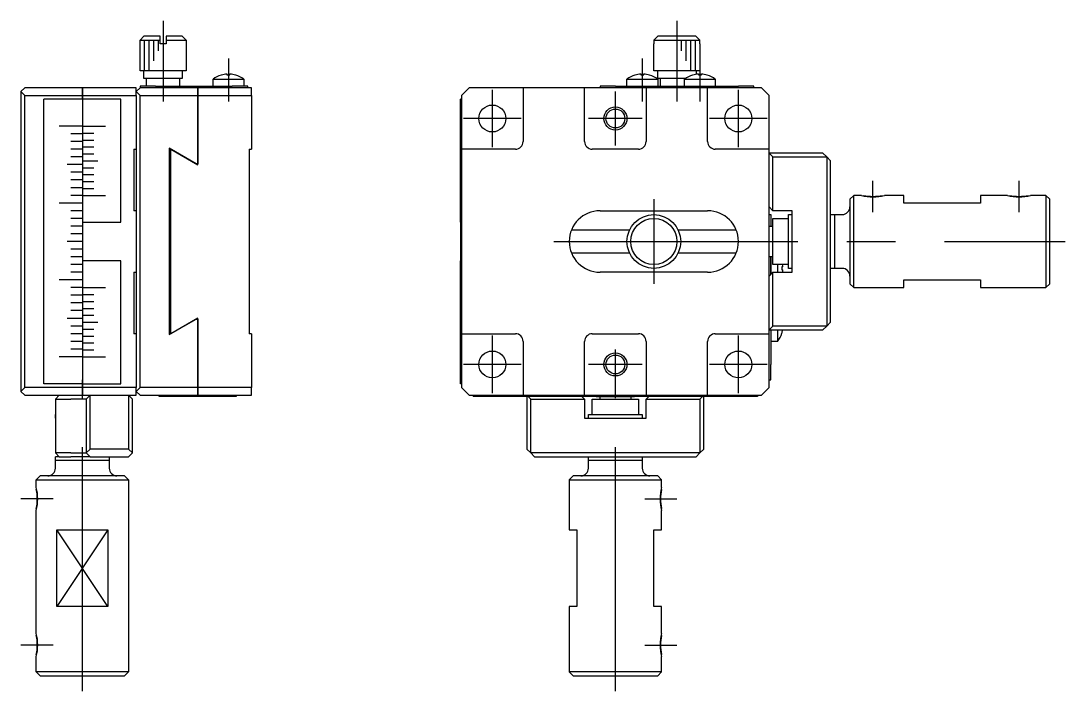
# Model space of a CAD drawing. Extents: x -123 to 202, y -126 to 89.
# Drawn here: x 66.3 to 202.1, y -58.5 to 28.7 of the extents above; entities that cross this region are included whole.
import ezdxf

# ---------------------------------------------------------------- set-up
doc = ezdxf.new("R2010")
doc.units = 0
doc.linetypes.add('CENTER', pattern=[50.8, 31.75, -6.35, 6.35, -6.35])
doc.layers.get('0').update_dxf_attribs({"linetype": 'CONTINUOUS'})
doc.layers.add('CENTER', color=1, linetype='CENTER')

msp = doc.modelspace()

# ---------------------------------------------------------------- linework, layer by layer
at = {"color": 7, "linetype": 'CONTINUOUS'}
for p, q in [((81.75, 26.2), (82.25, 26.7)), ((81.75, 26.2), (84.35, 26.2)), ((81.75, 22.2), (81.75, 26.2)), ((84.35, 26.7), (82.25, 26.7)), ((82.35, 22.2), (82.35, 26.2)), ((82.95, 22.2), (82.95, 26.2)), ((83.55, 23.5), (83.55, 26.2)), ((84.15, 24.8), (84.15, 26.2)), ((84.35, 26.2), (84.35, 26.7)), ((84.35, 25.7), (84.35, 26.2)), ((85.15, 26.7), (85.15, 26.2)), ((87.25, 26.7), (85.15, 26.7)), ((85.15, 26.2), (85.15, 25.7)), ((85.15, 26.2), (87.75, 26.2)), ((87.25, 26.7), (87.75, 26.2)), ((87.75, 26.2), (87.75, 22.2)), ((149.11, 26.7), (148.6, 26.2)), ((148.6, 26.2), (154.55, 26.2)), ((148.6, 26.2), (148.6, 25.7)), ((154.05, 26.7), (149.11, 26.7)), ((152.18, 24.8), (152.18, 26.2)), ((152.78, 23.5), (152.78, 26.2)), ((153.38, 22.2), (153.38, 26.2)), ((153.98, 22.2), (153.98, 26.2)), ((154.55, 26.2), (154.05, 26.7)), ((154.55, 25.7), (154.55, 26.2)), ((85.15, 25.7), (84.35, 25.7)), ((148.58, 22.2), (148.58, 25.7)), ((148.6, 25.7), (148.58, 25.7)), ((154.58, 25.7), (154.55, 25.7)), ((154.58, 25.7), (154.58, 22.2)), ((87.75, 22.2), (81.75, 22.2)), ((82.25, 21.2), (82.25, 22.2)), ((87.25, 22.2), (87.25, 21.2)), ((93.05, 21.79), (93.05, 21.66)), ((93.45, 21.66), (93.45, 21.79)), ((146.88, 21.79), (146.88, 21.66)), ((147.28, 21.66), (147.28, 21.79)), ((154.58, 22.2), (148.58, 22.2)), ((149.08, 21.2), (149.08, 22.2)), ((154.08, 22.2), (154.08, 21.75)), ((154.38, 21.79), (154.38, 21.66)), ((154.78, 21.66), (154.78, 21.79)), ((87.25, 21.2), (82.25, 21.2)), ((82.6, 20.2), (82.6, 21.2)), ((86.9, 21.2), (86.9, 20.2)), ((91.25, 21.1), (95.25, 21.1)), ((91.25, 20.2), (91.25, 21.1)), ((92.3, 21.66), (92.32, 21.66)), ((93.05, 21.66), (93.45, 21.66)), ((94.18, 21.66), (94.2, 21.66)), ((95.25, 21.1), (95.25, 20.2)), ((145.08, 20.2), (145.08, 21.1)), ((145.08, 21.1), (147.08, 21.1)), ((146.13, 21.66), (146.15, 21.66)), ((146.88, 21.66), (147.28, 21.66)), ((147.08, 21.1), (149.08, 21.1)), ((148.01, 21.66), (148.03, 21.66)), ((152.71, 21.2), (149.08, 21.2)), ((149.08, 21.1), (149.08, 20.2)), ((149.43, 20.2), (149.43, 21.2)), ((152.58, 20.2), (152.58, 21.1)), ((152.58, 21.1), (154.58, 21.1)), ((153.63, 21.66), (153.65, 21.66)), ((154.38, 21.66), (154.78, 21.66)), ((154.58, 21.1), (156.58, 21.1)), ((155.51, 21.66), (155.53, 21.66)), ((156.58, 21.1), (156.58, 20.2)), ((66.75, 20), (66.25, 19.5)), ((66.25, 19.5), (66.25, -19.5)), ((66.25, 19.5), (66.75, 19)), ((74.25, 20), (66.75, 20)), ((81.25, 20), (74.25, 20)), ((74.25, 19), (74.25, 20)), ((74.25, 20), (74.25, 19)), ((81.75, 20), (81.25, 19.5)), ((81.25, 19.5), (81.25, 20)), ((81.25, 19.5), (81.75, 19)), ((81.25, 19), (81.25, 19.5)), ((83.75, 20.2), (81.75, 20.2)), ((81.75, 20.2), (81.75, 20)), ((89.25, 20), (81.75, 20)), ((83.75, 20.2), (93.75, 20.2)), ((96.25, 20), (89.25, 20)), ((89.25, 19), (89.25, 20)), ((89.25, 20), (89.25, 19)), ((95.75, 20.2), (93.75, 20.2)), ((95.75, 20), (95.75, 20.2)), ((96.25, 19), (96.25, 20)), ((123.58, 19), (124.58, 20)), ((131.58, 20), (124.58, 20)), ((139.58, 20), (131.58, 20)), ((131.58, 20), (131.58, 13)), ((147.58, 20), (139.58, 20)), ((139.58, 13), (139.58, 20)), ((143.58, 20.2), (141.58, 20.2)), ((141.58, 20.2), (141.58, 20)), ((143.58, 20.2), (159.58, 20.2)), ((155.58, 20), (147.58, 20)), ((147.58, 20), (147.58, 13)), ((162.58, 20), (155.58, 20)), ((155.58, 13), (155.58, 20)), ((161.58, 20.2), (159.58, 20.2)), ((161.58, 20), (161.58, 20.2)), ((162.58, 20), (163.58, 19)), ((66.75, -19), (66.75, 19)), ((66.75, 19), (74.25, 19)), ((69.25, -18.5), (69.25, 18.5)), ((74.25, 18.5), (69.25, 18.5)), ((74.25, 19), (81.25, 19)), ((74.25, 19), (74.25, 18.51)), ((74.25, 18.51), (74.25, 19)), ((79.25, 18.5), (74.25, 18.5)), ((74.25, 18.5), (74.25, 15.01)), ((74.25, 18.5), (74.25, 15.01)), ((79.25, 2.5), (79.25, 18.5)), ((81.25, 19), (81.25, 12)), ((81.75, -19), (81.75, 19)), ((81.75, 19), (89.25, 19)), ((89.25, 19), (96.25, 19)), ((89.25, 19), (89.25, 10.1)), ((89.25, 10.1), (89.25, 19)), ((96.25, 19), (96.25, 12)), ((123.43, 2.5), (123.43, 18.5)), ((123.58, 18.5), (123.43, 18.5)), ((123.58, 19), (123.58, 12)), ((163.58, 12), (163.58, 19)), ((72.25, 15), (71.25, 15)), ((72.75, 15), (72.25, 15)), ((74.25, 15), (72.75, 15)), ((74.25, 15.01), (74.25, 15)), ((74.25, 15.01), (74.25, 15)), ((74.25, 15), (75.75, 15)), ((74.25, 15), (74.25, 14.99)), ((74.25, 15), (74.25, 14.99)), ((74.25, 14.99), (74.25, 14.11)), ((74.25, 14.99), (74.25, 14.1)), ((75.75, 15), (76.25, 15)), ((76.25, 15), (77.25, 15)), ((74.25, 14), (72.75, 14)), ((74.25, 14.11), (74.25, 14.1)), ((74.25, 14.1), (75.75, 14.1)), ((74.25, 14.1), (74.25, 14.09)), ((74.25, 14.1), (74.25, 14.01)), ((74.25, 14.09), (74.25, 14)), ((74.25, 14.01), (74.25, 14)), ((74.25, 14), (74.25, 13.21)), ((74.25, 14), (74.25, 13.99)), ((74.25, 13.99), (74.25, 13.2)), ((74.25, 13), (72.75, 13)), ((74.25, 13.21), (74.25, 13.2)), ((74.25, 13.2), (75.75, 13.2)), ((74.25, 13.2), (74.25, 13.19)), ((74.25, 13.2), (74.25, 13.01)), ((74.25, 13.19), (74.25, 13)), ((74.25, 13.01), (74.25, 13)), ((74.25, 13), (74.25, 12.31)), ((74.25, 13), (74.25, 12.99)), ((74.25, 12.99), (74.25, 12.3)), ((74.25, 12.31), (74.25, 12.3)), ((74.25, 12.3), (75.75, 12.3)), ((74.25, 12.3), (74.25, 12.29)), ((74.25, 12.3), (74.25, 12.01)), ((74.25, 12.29), (74.25, 12)), ((74.25, 12), (72.75, 12)), ((74.25, 11), (72.75, 11)), ((74.25, 12.01), (74.25, 12)), ((74.25, 12), (74.25, 11.41)), ((74.25, 12), (74.25, 11.99)), ((74.25, 11.99), (74.25, 11.4)), ((74.25, 11.41), (74.25, 11.4)), ((74.25, 11.4), (75.75, 11.4)), ((74.25, 11.4), (74.25, 11.01)), ((74.25, 11.4), (74.25, 11.39)), ((74.25, 11.39), (74.25, 11)), ((74.25, 11.01), (74.25, 11)), ((74.25, 11), (74.25, 10.99)), ((74.25, 11), (74.25, 10.51)), ((74.25, 10.99), (74.25, 10.5)), ((80.95, 12), (80.95, 4)), ((80.95, 12), (81.25, 12)), ((81.25, 12), (81.25, 4)), ((85.55, 12.12), (85.55, -12.12)), ((89.05, 10.1), (85.55, 12.12)), ((85.75, -12), (85.75, 12)), ((85.75, 12), (89.25, 9.98)), ((95.95, 12), (95.95, -12)), ((95.95, 12), (96.25, 12)), ((123.58, 12), (123.58, -12)), ((130.58, 12), (123.58, 12)), ((146.58, 12), (140.58, 12)), ((163.58, 12), (156.58, 12)), ((163.58, -12), (163.58, 12)), ((170.58, 11.5), (163.58, 11.5)), ((164.08, 11), (163.58, 11.5)), ((164.08, 4), (164.08, 11)), ((164.08, 11), (171.08, 11)), ((171.08, 11), (170.58, 11.5)), ((171.08, 11), (171.08, -11)), ((171.58, 10.5), (171.08, 11)), ((72.75, 10), (72.25, 10)), ((74.25, 10), (72.75, 10)), ((74.25, 10.51), (74.25, 10.5)), ((74.25, 10.5), (75.75, 10.5)), ((74.25, 10.5), (74.25, 10.49)), ((74.25, 10.5), (74.25, 10.01)), ((74.25, 10.49), (74.25, 10)), ((74.25, 10.01), (74.25, 10)), ((74.25, 10), (74.25, 9.61)), ((74.25, 10), (74.25, 9.99)), ((74.25, 9.99), (74.25, 9.6)), ((74.25, 9.61), (74.25, 9.6)), ((74.25, 9.6), (74.25, 9.01)), ((74.25, 9.6), (75.75, 9.6)), ((74.25, 9.6), (74.25, 9.59)), ((74.25, 9.59), (74.25, 9)), ((75.75, 10.5), (76.25, 10.5)), ((89.25, 10.1), (89.05, 10.1)), ((89.25, 9.98), (89.25, 10.1)), ((171.58, 7), (171.58, 10.5)), ((74.25, 9), (72.75, 9)), ((74.25, 9.01), (74.25, 9)), ((74.25, 9), (74.25, 8.71)), ((74.25, 9), (74.25, 8.99)), ((74.25, 8.99), (74.25, 8.7)), ((74.25, 8.71), (74.25, 8.7)), ((74.25, 8.7), (75.75, 8.7)), ((74.25, 8.7), (74.25, 8.69)), ((74.25, 8.7), (74.25, 8.01)), ((74.25, 8.69), (74.25, 8)), ((74.25, 8), (72.75, 8)), ((74.25, 7), (72.75, 7)), ((74.25, 8.01), (74.25, 8)), ((74.25, 8), (74.25, 7.81)), ((74.25, 8), (74.25, 7.99)), ((74.25, 7.99), (74.25, 7.8)), ((74.25, 7.81), (74.25, 7.8)), ((74.25, 7.8), (74.25, 7.01)), ((74.25, 7.8), (75.75, 7.8)), ((74.25, 7.8), (74.25, 7.79)), ((74.25, 7.79), (74.25, 7)), ((74.25, 7.01), (74.25, 7)), ((74.25, 7), (74.25, 6.91)), ((74.25, 7), (74.25, 6.99)), ((74.25, 6.99), (74.25, 6.9)), ((74.25, 6.91), (74.25, 6.9)), ((74.25, 6.9), (75.75, 6.9)), ((74.25, 6.9), (74.25, 6.89)), ((74.25, 6.9), (74.25, 6.01)), ((74.25, 6.89), (74.25, 6.01)), ((171.58, -7), (171.58, 7)), ((74.25, 6), (72.75, 6)), ((74.25, 6.01), (74.25, 6)), ((74.25, 6.01), (74.25, 6)), ((74.25, 6), (75.75, 6)), ((74.25, 6), (74.25, 5.99)), ((74.25, 6), (74.25, 5.99)), ((74.25, 5.99), (74.25, 5)), ((74.25, 5.99), (74.25, 5.01)), ((75.75, 6), (76.25, 6)), ((76.25, 6), (77.25, 6)), ((174.08, 5.5), (174.58, 6)), ((174.08, 5.5), (174.08, -5.5)), ((174.58, -6), (174.58, 6)), ((175.58, 6), (174.58, 6)), ((181.08, 6), (178.58, 6)), ((181.08, 5), (181.08, 6)), ((194.58, 6), (191.08, 6)), ((191.08, 6), (191.08, 5)), ((199.58, 6), (197.58, 6)), ((199.58, 6), (199.58, -6)), ((199.58, 6), (200.08, 5.5)), ((200.08, -5.5), (200.08, 5.5)), ((72.25, 5), (71.25, 5)), ((72.75, 5), (72.25, 5)), ((74.25, 5), (72.75, 5)), ((74.25, 5.01), (74.25, 5)), ((74.25, 5), (74.25, 4)), ((74.25, 5), (74.25, 4.99)), ((74.25, 4.99), (74.25, 4.01)), ((164.08, 4), (163.58, 4.5)), ((191.08, 5), (181.08, 5)), ((74.25, 4), (72.75, 4)), ((74.25, 3), (72.75, 3)), ((74.25, 4.01), (74.25, 4)), ((74.25, 4), (74.25, 3)), ((74.25, 4), (74.25, 3.99)), ((74.25, 3.99), (74.25, 3.01)), ((74.25, 3.01), (74.25, 3)), ((74.25, 3), (74.25, 2.99)), ((74.25, 3), (74.25, 2.5)), ((74.25, 2.99), (74.25, 2.5)), ((81.25, 4), (80.95, 4)), ((81.25, 4), (81.25, -4)), ((85.55, 3.5), (85.75, 3.5)), ((141.58, 4), (155.58, 4)), ((163.58, 3.5), (163.78, 3.5)), ((163.78, 3.5), (163.78, 2)), ((166.58, 4), (164.08, 4)), ((164.08, -3), (164.08, 3)), ((164.08, 3), (166.08, 3)), ((166.08, 3), (166.08, 3.5)), ((166.08, 0), (166.08, 3.5)), ((166.08, 3.5), (166.58, 3.5)), ((166.58, -4), (166.58, 4)), ((171.58, 3.5), (172.08, 3.5)), ((172.08, 3.5), (172.08, -3.5)), ((172.08, 3.5), (172.08, -3.5)), ((172.08, 3.5), (173.08, 3.5)), ((74.25, 2), (72.75, 2)), ((74.25, 2.5), (79.25, 2.5)), ((74.25, 2.5), (74.25, 2.49)), ((74.25, 2.49), (74.25, 2)), ((74.25, 2), (74.25, 1)), ((123.58, 2.5), (123.43, 2.5)), ((123.43, 2.49), (123.43, 2)), ((123.43, 2), (123.43, 1)), ((137.87, 1.5), (145.42, 1.5)), ((151.74, 1.5), (159.29, 1.5)), ((151.74, 1.5), (151.74, 1.5)), ((151.74, 1.5), (151.74, 1.5)), ((163.58, 2), (164.08, 2)), ((72.75, 0), (72.25, 0)), ((74.25, 1), (72.75, 1)), ((74.25, 0), (72.75, 0)), ((74.25, 1), (74.25, 0)), ((74.25, 0), (74.25, -1)), ((123.43, 1), (123.43, 0)), ((123.43, 0), (123.43, -1)), ((166.08, -3.5), (166.08, 0)), ((74.25, -1), (72.75, -1)), ((74.25, -1), (74.25, -2)), ((123.43, -1), (123.43, -2)), ((74.25, -2), (72.75, -2)), ((74.25, -2), (74.25, -2.49)), ((74.25, -2.49), (74.25, -2.5)), ((79.25, -2.5), (74.25, -2.5)), ((74.25, -2.5), (74.25, -3)), ((74.25, -2.5), (74.25, -2.99)), ((79.25, -18.5), (79.25, -2.5)), ((123.43, -2), (123.43, -2.49)), ((123.43, -18.5), (123.43, -2.5)), ((123.58, -2.5), (123.43, -2.5)), ((145.42, -1.5), (137.87, -1.5)), ((159.29, -1.5), (151.74, -1.5)), ((151.74, -1.5), (151.74, -1.5)), ((164.08, -2), (163.58, -2)), ((163.78, -2), (163.78, -4.3)), ((163.78, -4.3), (163.78, -2)), ((74.25, -3), (72.75, -3)), ((74.25, -4), (72.75, -4)), ((74.25, -2.99), (74.25, -3)), ((74.25, -3), (74.25, -4)), ((74.25, -3), (74.25, -3.01)), ((74.25, -3.01), (74.25, -3.99)), ((74.25, -3.99), (74.25, -4)), ((74.25, -4), (74.25, -5)), ((74.25, -4), (74.25, -4.01)), ((74.25, -4.01), (74.25, -4.99)), ((80.95, -4), (80.95, -12)), ((80.95, -4), (81.25, -4)), ((81.25, -4), (81.25, -12)), ((85.75, -3.5), (85.55, -3.5)), ((155.58, -4), (141.58, -4)), ((163.58, -4.5), (164.08, -4)), ((166.08, -3), (164.08, -3)), ((164.08, -11), (164.08, -4)), ((164.08, -4), (166.58, -4)), ((164.68, -3), (164.68, -3.5)), ((164.68, -3.5), (164.68, -4)), ((165.37, -3.3), (165.23, -3.3)), ((165.23, -3.3), (165.23, -3.7)), ((165.23, -3.7), (165.37, -3.7)), ((166.08, -3.5), (166.08, -3)), ((166.58, -3.5), (166.08, -3.5)), ((172.08, -3.5), (171.58, -3.5)), ((173.08, -3.5), (172.08, -3.5)), ((72.25, -5), (71.25, -5)), ((72.75, -5), (72.25, -5)), ((74.25, -5), (72.75, -5)), ((74.25, -4.99), (74.25, -5)), ((74.25, -5), (74.25, -5.01)), ((74.25, -5), (74.25, -5.99)), ((74.25, -5.01), (74.25, -5.99)), ((181.08, -5), (191.08, -5)), ((181.08, -6), (181.08, -5)), ((191.08, -5), (191.08, -6)), ((74.25, -6), (72.75, -6)), ((74.25, -5.99), (74.25, -6)), ((74.25, -5.99), (74.25, -6)), ((74.25, -6), (75.75, -6)), ((74.25, -6), (74.25, -6.01)), ((74.25, -6), (74.25, -6.01)), ((74.25, -6.01), (74.25, -6.89)), ((74.25, -6.01), (74.25, -6.9)), ((75.75, -6), (76.25, -6)), ((76.25, -6), (77.25, -6)), ((174.58, -6), (174.08, -5.5)), ((174.58, -6), (181.08, -6)), ((191.08, -6), (199.58, -6)), ((200.08, -5.5), (199.58, -6)), ((74.25, -7), (72.75, -7)), ((74.25, -8), (72.75, -8)), ((74.25, -6.89), (74.25, -6.9)), ((74.25, -6.9), (75.75, -6.9)), ((74.25, -6.9), (74.25, -6.91)), ((74.25, -6.9), (74.25, -6.99)), ((74.25, -6.91), (74.25, -7)), ((74.25, -6.99), (74.25, -7)), ((74.25, -7), (74.25, -7.79)), ((74.25, -7), (74.25, -7.01)), ((74.25, -7.01), (74.25, -7.8)), ((74.25, -7.79), (74.25, -7.8)), ((74.25, -7.8), (75.75, -7.8)), ((74.25, -7.8), (74.25, -7.81)), ((74.25, -7.8), (74.25, -7.99)), ((74.25, -7.81), (74.25, -8)), ((74.25, -7.99), (74.25, -8)), ((74.25, -8), (74.25, -8.69)), ((74.25, -8), (74.25, -8.01)), ((74.25, -8.01), (74.25, -8.7)), ((171.58, -10.5), (171.58, -7)), ((74.25, -9), (72.75, -9)), ((74.25, -8.69), (74.25, -8.7)), ((74.25, -8.7), (75.75, -8.7)), ((74.25, -8.7), (74.25, -8.71)), ((74.25, -8.7), (74.25, -8.99)), ((74.25, -8.71), (74.25, -9)), ((74.25, -8.99), (74.25, -9)), ((74.25, -9), (74.25, -9.59)), ((74.25, -9), (74.25, -9.01)), ((74.25, -9.01), (74.25, -9.6)), ((72.75, -10), (72.25, -10)), ((74.25, -10), (72.75, -10)), ((74.25, -9.59), (74.25, -9.6)), ((74.25, -9.6), (75.75, -9.6)), ((74.25, -9.6), (74.25, -9.61)), ((74.25, -9.6), (74.25, -9.99)), ((74.25, -9.61), (74.25, -10)), ((74.25, -9.99), (74.25, -10)), ((74.25, -10), (74.25, -10.49)), ((74.25, -10), (74.25, -10.01)), ((74.25, -10.01), (74.25, -10.5)), ((74.25, -10.49), (74.25, -10.5)), ((74.25, -10.5), (75.75, -10.5)), ((74.25, -10.5), (74.25, -10.51)), ((74.25, -10.5), (74.25, -10.99)), ((74.25, -10.51), (74.25, -11)), ((75.75, -10.5), (76.25, -10.5)), ((85.55, -12.12), (89.05, -10.1)), ((89.25, -9.98), (85.75, -12)), ((89.05, -10.1), (89.25, -10.1)), ((89.25, -10.1), (89.25, -9.98)), ((89.25, -10.1), (89.25, -19)), ((89.25, -19), (89.25, -10.1)), ((171.08, -11), (171.58, -10.5)), ((74.25, -11), (72.75, -11)), ((74.25, -12), (72.75, -12)), ((74.25, -10.99), (74.25, -11)), ((74.25, -11), (74.25, -11.39)), ((74.25, -11), (74.25, -11.01)), ((74.25, -11.01), (74.25, -11.4)), ((74.25, -11.39), (74.25, -11.4)), ((74.25, -11.4), (75.75, -11.4)), ((74.25, -11.4), (74.25, -11.41)), ((74.25, -11.4), (74.25, -11.99)), ((74.25, -11.41), (74.25, -12)), ((74.25, -11.99), (74.25, -12)), ((74.25, -12), (74.25, -12.29)), ((74.25, -12), (74.25, -12.01)), ((74.25, -12.01), (74.25, -12.3)), ((81.25, -12), (80.95, -12)), ((81.25, -12), (81.25, -19)), ((96.25, -12), (95.95, -12)), ((96.25, -12), (96.25, -19)), ((123.58, -12), (130.58, -12)), ((123.58, -12), (123.58, -19)), ((140.58, -12), (146.58, -12)), ((156.58, -12), (163.58, -12)), ((163.58, -11.5), (164.08, -11)), ((163.58, -11.5), (170.58, -11.5)), ((163.58, -19), (163.58, -12)), ((163.78, -11.5), (163.78, -16)), ((171.08, -11), (164.08, -11)), ((164.68, -11.5), (164.68, -13)), ((165.23, -11.93), (165.23, -11.95)), ((170.58, -11.5), (171.08, -11)), ((74.25, -13), (72.75, -13)), ((74.25, -12.29), (74.25, -12.3)), ((74.25, -12.3), (75.75, -12.3)), ((74.25, -12.3), (74.25, -12.99)), ((74.25, -12.3), (74.25, -12.31)), ((74.25, -12.31), (74.25, -13)), ((74.25, -12.99), (74.25, -13)), ((74.25, -13), (74.25, -13.19)), ((74.25, -13), (74.25, -13.01)), ((74.25, -13.01), (74.25, -13.2)), ((74.25, -13.19), (74.25, -13.2)), ((74.25, -13.2), (74.25, -13.99)), ((74.25, -13.2), (75.75, -13.2)), ((74.25, -13.2), (74.25, -13.21)), ((74.25, -13.21), (74.25, -14)), ((131.58, -13), (131.58, -20)), ((139.58, -20), (139.58, -13)), ((147.58, -13), (147.58, -20)), ((155.58, -20), (155.58, -13)), ((164.68, -13), (163.78, -13)), ((74.25, -14), (72.75, -14)), ((74.25, -13.99), (74.25, -14)), ((74.25, -14), (74.25, -14.09)), ((74.25, -14), (74.25, -14.01)), ((74.25, -14.01), (74.25, -14.1)), ((74.25, -14.09), (74.25, -14.1)), ((74.25, -14.1), (75.75, -14.1)), ((74.25, -14.1), (74.25, -14.11)), ((74.25, -14.1), (74.25, -14.99)), ((74.25, -14.11), (74.25, -14.99)), ((72.25, -15), (71.25, -15)), ((72.75, -15), (72.25, -15)), ((74.25, -15), (72.75, -15)), ((74.25, -14.99), (74.25, -15)), ((74.25, -14.99), (74.25, -15)), ((74.25, -15), (75.75, -15)), ((74.25, -15), (74.25, -15.01)), ((74.25, -15), (74.25, -15.01)), ((74.25, -15.01), (74.25, -18.5)), ((74.25, -15.01), (74.25, -18.5)), ((75.75, -15), (76.25, -15)), ((76.25, -15), (77.25, -15)), ((163.78, -18), (163.78, -16)), ((66.75, -19), (66.25, -19.5)), ((74.25, -19), (66.75, -19)), ((74.25, -18.5), (69.25, -18.5)), ((74.25, -18.5), (79.25, -18.5)), ((74.25, -18.51), (74.25, -19)), ((74.25, -19), (74.25, -18.51)), ((81.25, -19), (74.25, -19)), ((74.25, -20), (74.25, -19)), ((74.25, -19), (74.25, -20)), ((81.75, -19), (81.25, -19.5)), ((81.25, -19.5), (81.25, -19)), ((89.25, -19), (81.75, -19)), ((96.25, -19), (89.25, -19)), ((89.25, -20), (89.25, -19)), ((89.25, -19), (89.25, -20)), ((96.25, -20), (96.25, -19)), ((123.58, -18.5), (123.43, -18.5)), ((124.58, -20), (123.58, -19)), ((163.58, -19), (162.58, -20)), ((163.58, -18), (163.78, -18)), ((66.25, -19.5), (66.75, -20)), ((66.75, -20), (74.25, -20)), ((71.25, -20), (70.75, -20.5)), ((74.25, -20), (81.25, -20)), ((74.75, -20.5), (75.25, -20)), ((75.25, -27), (75.25, -20)), ((80.25, -20), (80.25, -27)), ((80.25, -20), (80.75, -20.5)), ((81.25, -19.5), (81.75, -20)), ((81.25, -20), (81.25, -19.5)), ((81.75, -20), (89.25, -20)), ((84.25, -20.15), (84.25, -20)), ((89.25, -20.15), (84.25, -20.15)), ((89.25, -20), (96.25, -20)), ((89.25, -20), (89.25, -20.15)), ((89.25, -20), (89.25, -20.15)), ((94.25, -20.15), (89.25, -20.15)), ((94.25, -20), (94.25, -20.15)), ((124.58, -20), (131.58, -20)), ((125.08, -20), (125.08, -20.15)), ((141.08, -20.15), (125.08, -20.15)), ((131.58, -20), (139.58, -20)), ((132.08, -20.15), (132.08, -27)), ((132.23, -20.15), (132.58, -20.5)), ((139.23, -20.15), (139.58, -20.5)), ((139.58, -20), (147.58, -20)), ((141.08, -20), (141.08, -20.15)), ((141.09, -20.15), (141.58, -20.15)), ((141.58, -20.15), (142.58, -20.15)), ((141.58, -20.5), (141.58, -20.15)), ((142.58, -20.15), (143.58, -20.15)), ((143.58, -20.15), (144.58, -20.15)), ((144.58, -20.15), (145.58, -20.15)), ((145.58, -20.15), (145.58, -20.5)), ((145.58, -20.15), (146.07, -20.15)), ((146.08, -20), (146.08, -20.15)), ((162.08, -20.15), (146.08, -20.15)), ((147.58, -20), (155.58, -20)), ((147.58, -20.5), (147.93, -20.15)), ((154.58, -20.5), (154.93, -20.15)), ((155.08, -27), (155.08, -20.15)), ((155.58, -20), (162.58, -20)), ((162.08, -20), (162.08, -20.15)), ((70.75, -20.5), (70.75, -27.5)), ((70.75, -20.5), (70.75, -22.5)), ((70.75, -20.5), (72.25, -20.5)), ((72.25, -20.5), (72.75, -20.5)), ((74.75, -20.5), (72.75, -20.5)), ((74.75, -20.5), (74.75, -27.5)), ((80.75, -27.5), (80.75, -20.5)), ((132.58, -27.5), (132.58, -20.5)), ((132.58, -20.5), (139.58, -20.5)), ((139.58, -20.5), (139.58, -23)), ((140.58, -20.5), (146.58, -20.5)), ((140.58, -22.5), (140.58, -20.5)), ((146.58, -20.5), (146.58, -22.5)), ((147.58, -20.5), (154.58, -20.5)), ((147.58, -23), (147.58, -20.5)), ((154.58, -20.5), (154.58, -27.5)), ((70.75, -23), (70.75, -22.5)), ((70.75, -22.5), (70.75, -23)), ((139.58, -23), (147.58, -23)), ((140.08, -22.5), (143.58, -22.5)), ((140.08, -23), (140.08, -22.5)), ((140.08, -22.5), (140.58, -22.5)), ((143.58, -22.5), (147.08, -22.5)), ((146.58, -22.5), (147.08, -22.5)), ((147.08, -22.5), (147.08, -23)), ((74.75, -27.5), (75.25, -27)), ((80.25, -27), (75.25, -27)), ((80.25, -27), (80.75, -27.5)), ((132.08, -27), (132.58, -27.5)), ((154.58, -27.5), (155.08, -27)), ((72.25, -27.5), (70.75, -27.5)), ((70.75, -27.5), (71.25, -28)), ((70.75, -28.5), (70.75, -28)), ((71.25, -28), (70.75, -28)), ((77.75, -28.5), (70.75, -28.5)), ((74.25, -28.5), (70.75, -28.5)), ((70.75, -29.5), (70.75, -28.5)), ((71.25, -28), (72.25, -28)), ((72.75, -27.5), (72.25, -27.5)), ((72.25, -28), (72.75, -28)), ((72.75, -27.5), (74.75, -27.5)), ((75.25, -28), (72.75, -28)), ((77.75, -28.5), (74.25, -28.5)), ((75.25, -28), (74.75, -27.5)), ((75.25, -28), (80.25, -28)), ((77.75, -28), (77.75, -28.5)), ((77.75, -28.5), (77.75, -29.5)), ((80.75, -27.5), (80.25, -28)), ((154.58, -27.5), (132.58, -27.5)), ((132.58, -27.5), (133.08, -28)), ((133.08, -28), (136.58, -28)), ((136.58, -28), (150.58, -28)), ((140.08, -28.5), (140.08, -28)), ((143.58, -28.5), (140.08, -28.5)), ((147.08, -28.5), (140.08, -28.5)), ((140.08, -29.5), (140.08, -28.5)), ((147.08, -28.5), (143.58, -28.5)), ((147.08, -28), (147.08, -28.5)), ((147.08, -28.5), (147.08, -29.5)), ((150.58, -28), (154.08, -28)), ((154.08, -28), (154.58, -27.5)), ((68.25, -31), (68.75, -30.5)), ((68.25, -31), (74.25, -31)), ((68.25, -32), (68.25, -31)), ((74.25, -30.5), (68.75, -30.5)), ((79.75, -30.5), (74.25, -30.5)), ((74.25, -31), (80.25, -31)), ((79.75, -30.5), (80.25, -31)), ((80.25, -31), (80.25, -56)), ((137.58, -31), (138.08, -30.5)), ((137.58, -31), (137.58, -37.5)), ((137.58, -31), (149.58, -31)), ((149.08, -30.5), (138.08, -30.5)), ((149.08, -30.5), (149.58, -31)), ((149.58, -32), (149.58, -31)), ((68.25, -51), (68.25, -35)), ((149.58, -37.5), (149.58, -35)), ((70.93, -37.5), (77.57, -37.5)), ((70.93, -47.5), (70.93, -37.5)), ((77.57, -37.5), (77.57, -47.5)), ((137.58, -37.5), (138.58, -37.5)), ((138.58, -37.5), (138.58, -47.5)), ((148.58, -47.5), (148.58, -37.5)), ((148.58, -37.5), (149.58, -37.5)), ((77.57, -47.5), (70.93, -47.5)), ((137.58, -47.5), (137.58, -56)), ((138.58, -47.5), (137.58, -47.5)), ((149.58, -47.5), (148.58, -47.5)), ((149.58, -51), (149.58, -47.5)), ((68.25, -56), (68.25, -54)), ((149.58, -56), (149.58, -54)), ((74.25, -56), (68.25, -56)), ((68.75, -56.5), (68.25, -56)), ((68.75, -56.5), (74.25, -56.5)), ((80.25, -56), (74.25, -56)), ((74.25, -56.5), (79.75, -56.5)), ((80.25, -56), (79.75, -56.5)), ((149.58, -56), (137.58, -56)), ((138.08, -56.5), (137.58, -56)), ((138.08, -56.5), (149.08, -56.5)), ((149.58, -56), (149.08, -56.5))]:
    msp.add_line(p, q, dxfattribs=at)
at = {"color": 6, "linetype": 'CONTINUOUS'}
msp.add_line((163.78, -2), (163.78, -4.3), dxfattribs=at)
at = {"color": 3, "linetype": 'CONTINUOUS'}
for p, q in [((77.57, -47.5), (70.93, -37.5)), ((77.57, -37.5), (70.93, -47.5))]:
    msp.add_line(p, q, dxfattribs=at)
at = {"color": 7, "linetype": 'CONTINUOUS'}
for centre, radius in [((127.58, 16), 1.75), ((159.58, 16), 1.75), ((143.58, 16), 1.23), ((148.58, 0), 3.5), ((148.58, 0), 3), ((127.58, -16), 1.75), ((143.58, -16), 1.23), ((159.58, -16), 1.75)]:
    msp.add_circle(centre, radius, dxfattribs=at)
at = {"color": 3, "linetype": 'CONTINUOUS'}
for centre in [(143.58, 16), (143.58, -16)]:
    msp.add_circle(centre, 1.5, dxfattribs=at)
at = {"color": 7, "linetype": 'CONTINUOUS'}
for centre, radius, start, end in [((93.25, 18.6), 3.19, 93.5904, 106.9053), ((93.25, 18.6), 3.19, 73.0947, 86.4096), ((147.08, 18.6), 3.19, 93.5904, 106.9053), ((147.08, 18.6), 3.19, 73.0947, 86.4096), ((154.58, 18.6), 3.19, 93.5904, 106.9053), ((154.58, 18.6), 3.19, 73.0947, 86.4096), ((93.25, 18.6), 3.2, 107.27, 128.6822), ((93.25, 18.6), 3.2, 51.3178, 72.73), ((147.08, 18.6), 3.2, 107.27, 128.6822), ((147.08, 18.6), 3.2, 51.3178, 72.73), ((154.58, 18.6), 3.2, 107.27, 128.6822), ((154.58, 18.6), 3.2, 51.3178, 72.73), ((130.58, 13), 1, 270, 0), ((140.58, 13), 1, 180, 270), ((146.58, 13), 1, 270, 0), ((156.58, 13), 1, 180, 270), ((177.08, 11.87), 6, 257.976, 282.024), ((196.08, 11.87), 6, 257.976, 282.024), ((89.25, 0), 6, 125.6853, 128.0731), ((89.25, 0), 5.5, 129.5212, 132.2779), ((173.08, 4.5), 1, 270, 0), ((141.58, 0), 4, 90, 270), ((155.58, 0), 4, 270, 90), ((89.25, 0), 5.5, 227.7221, 230.4788), ((162.18, -3.5), 3.19, 3.5904, 9.0071), ((162.18, -3.5), 3.19, 350.9929, 356.4096), ((173.08, -4.5), 1, 0, 90), ((89.25, 0), 6, 231.9269, 234.3147), ((130.58, -13), 1, 0, 90), ((140.58, -13), 1, 90, 180), ((146.58, -13), 1, 0, 90), ((156.58, -13), 1, 90, 180), ((162.18, -11), 3.2, 321.3178, 342.73), ((162.18, -11), 3.19, 343.0947, 350.9929), ((69.75, -29.5), 1, 270, 0), ((78.75, -29.5), 1, 180, 270), ((139.08, -29.5), 1, 270, 0), ((148.08, -29.5), 1, 180, 270), ((62.58, -33.5), 5.81, 347.7747, 12.2253), ((155.25, -33.5), 5.81, 167.7747, 192.2253), ((62.58, -52.5), 5.81, 347.7747, 12.2253), ((155.25, -52.5), 5.81, 167.7747, 192.2253)]:
    msp.add_arc(centre, radius, start, end, dxfattribs=at)
at = {"color": 3, "linetype": 'CONTINUOUS'}
for centre, radius, start, end in [((177.08, 11.88), 6.07, 255.6813, 284.3187), ((196.08, 11.88), 6.07, 255.6813, 284.3187), ((62.3, -33.5), 6.14, 345.8629, 14.1371), ((155.53, -33.5), 6.14, 165.8629, 194.1371), ((62.3, -52.5), 6.14, 345.8629, 14.1371), ((155.53, -52.5), 6.14, 165.8629, 194.1371)]:
    msp.add_arc(centre, radius, start, end, dxfattribs=at)
at = {"layer": 'CENTER', "color": 1, "linetype": 'CENTER'}
for p, q in [((84.75, 28.7), (84.75, 18.2)), ((151.58, 28.7), (151.58, 18.2)), ((93.25, 23.79), (93.25, 18.2)), ((147.08, 23.79), (147.08, 18.2)), ((154.58, 23.79), (154.58, 18.2)), ((127.58, 12.25), (127.58, 19.75)), ((143.58, 12.5), (143.58, 19.5)), ((159.58, 12.25), (159.58, 19.75)), ((131.33, 16), (123.83, 16)), ((147.08, 16), (140.08, 16)), ((163.33, 16), (155.83, 16)), ((177.08, 3.81), (177.08, 7.87)), ((196.08, 3.81), (196.08, 7.87)), ((148.58, 5.5), (148.58, -5.5)), ((135.58, 0), (202.08, 0)), ((127.58, -19.75), (127.58, -12.25)), ((143.58, -58.5), (143.58, -12.5)), ((159.58, -19.75), (159.58, -12.25)), ((131.33, -16), (123.83, -16)), ((147.08, -16), (140.08, -16)), ((163.33, -16), (155.83, -16)), ((74.25, -58.5), (74.25, -18)), ((70.44, -33.5), (66.25, -33.5)), ((147.39, -33.5), (151.58, -33.5)), ((70.44, -52.5), (66.25, -52.5)), ((147.39, -52.5), (151.58, -52.5))]:
    msp.add_line(p, q, dxfattribs=at)

doc.saveas('drawing.dxf')
